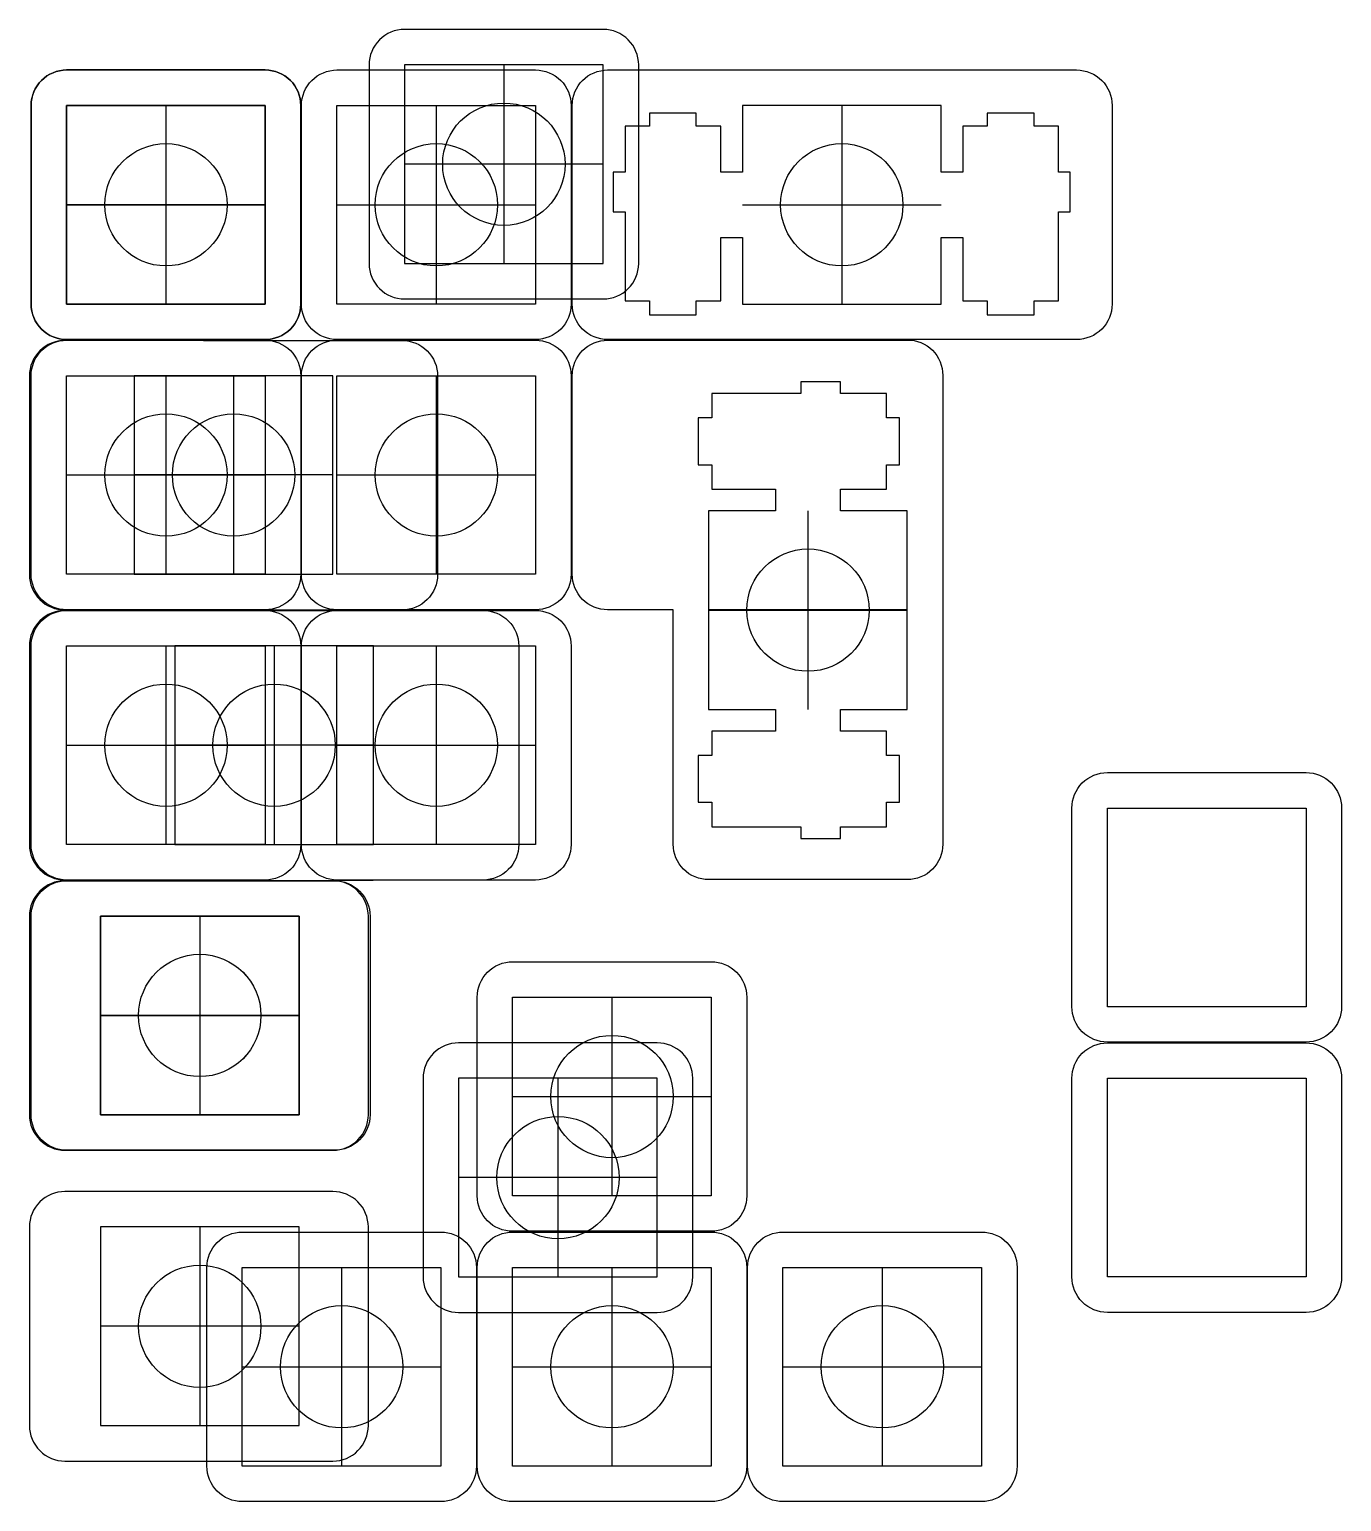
# Model space of a CAD drawing. Header units: millimetres. Extents: x -1 to 92, y 1 to 105.
import ezdxf

# ---------------------------------------------------------------- set-up
doc = ezdxf.new("R2010")
doc.units = ezdxf.units.MM
doc.layers.get('0').update_dxf_attribs({"color": 18, "lineweight": 25, "true_color": 0x000000})
for name, color, linetype, lineweight, true_color in [('keycap', 56, 'Continuous', 25, 0x808000), ('livello 1', 1, 'Continuous', 25, 0xff0000), ('livello 2', 3, 'Continuous', 25, 0x00ff00)]:
    doc.layers.add(name, color=color, linetype=linetype, lineweight=lineweight, true_color=true_color)

msp = doc.modelspace()

# ---------------------------------------------------------------- linework, layer by layer
at = {"color": 0}
for p, q in [((1.663575, 99.177175), (15.662575, 99.177175)), ((1.663575, 85.177175), (1.663575, 99.177175)), ((15.662575, 99.177175), (15.662575, 85.177175)), ((20.713575, 99.177175), (34.712575, 99.177175)), ((20.713575, 85.177175), (20.713575, 99.177175)), ((34.712575, 99.177175), (34.712575, 85.177175)), ((46.037575, 98.627175), (42.738575, 98.627175)), ((42.738575, 98.627175), (42.738575, 97.708175)), ((46.037575, 97.708175), (46.037575, 98.627175)), ((49.288575, 99.177175), (49.288575, 94.478175)), ((63.287575, 99.177175), (49.288575, 99.177175)), ((63.287575, 94.478175), (63.287575, 99.177175)), ((69.837575, 98.627175), (66.537575, 98.627175)), ((66.537575, 98.627175), (66.537575, 97.708175)), ((69.837575, 97.708175), (69.837575, 98.627175)), ((42.738575, 97.708175), (41.013575, 97.708175)), ((41.013575, 97.708175), (41.013575, 94.478175)), ((47.763575, 97.708175), (46.037575, 97.708175)), ((47.763575, 94.478175), (47.763575, 97.708175)), ((66.537575, 97.708175), (64.813575, 97.708175)), ((64.813575, 97.708175), (64.813575, 94.478175)), ((71.562575, 97.708175), (69.837575, 97.708175)), ((71.562575, 94.478175), (71.562575, 97.708175)), ((41.013575, 94.478175), (40.187575, 94.478175)), ((40.187575, 94.478175), (40.187575, 91.677175)), ((49.288575, 94.478175), (47.763575, 94.478175)), ((64.813575, 94.478175), (63.287575, 94.478175)), ((72.388575, 94.478175), (71.562575, 94.478175)), ((72.388575, 91.677175), (72.388575, 94.478175)), ((40.187575, 91.677175), (41.013575, 91.677175)), ((41.013575, 91.677175), (41.013575, 85.407575)), ((71.562575, 85.407575), (71.562575, 91.677175)), ((71.562575, 91.677175), (72.388575, 91.677175)), ((47.763575, 85.407575), (47.763575, 89.877975)), ((47.763575, 89.877975), (49.288575, 89.877975)), ((49.288575, 89.877975), (49.288575, 85.177175)), ((63.287575, 85.177175), (63.287575, 89.877975)), ((63.287575, 89.877975), (64.813575, 89.877975)), ((64.813575, 89.877975), (64.813575, 85.407575)), ((15.662575, 85.177175), (1.663575, 85.177175)), ((34.712575, 85.177175), (20.713575, 85.177175)), ((41.013575, 85.407575), (42.738575, 85.407575)), ((42.738575, 85.407575), (42.738575, 84.427575)), ((46.037575, 84.427575), (46.037575, 85.407575)), ((46.037575, 85.407575), (47.763575, 85.407575)), ((49.288575, 85.177175), (63.287575, 85.177175)), ((64.813575, 85.407575), (66.537575, 85.407575)), ((66.537575, 85.407575), (66.537575, 84.427575)), ((69.837575, 84.427575), (69.837575, 85.407575)), ((69.837575, 85.407575), (71.562575, 85.407575)), ((42.738575, 84.427575), (46.037575, 84.427575)), ((66.537575, 84.427575), (69.837575, 84.427575)), ((1.663575, 80.126875), (15.662575, 80.126875)), ((1.663575, 66.127175), (1.663575, 80.126875)), ((15.662575, 80.126875), (15.662575, 66.127175)), ((20.713575, 80.126875), (34.712575, 80.126875)), ((20.713575, 66.127175), (20.713575, 80.126875)), ((34.712575, 80.126875), (34.712575, 66.127175)), ((53.406575, 78.876975), (47.135575, 78.876975)), ((47.135575, 78.876975), (47.135575, 77.152875)), ((53.406575, 79.702475), (53.406575, 78.876975)), ((56.206575, 79.702475), (53.406575, 79.702475)), ((56.206575, 78.876975), (56.206575, 79.702475)), ((59.436575, 78.876975), (56.206575, 78.876975)), ((59.436575, 77.152875), (59.436575, 78.876975)), ((47.135575, 77.152875), (46.156575, 77.152875)), ((46.156575, 77.152875), (46.156575, 73.852675)), ((60.355575, 77.152875), (59.436575, 77.152875)), ((60.355575, 73.852675), (60.355575, 77.152875)), ((46.156575, 73.852675), (47.135575, 73.852675)), ((47.135575, 73.852675), (47.135575, 72.127275)), ((59.436575, 72.127275), (59.436575, 73.852675)), ((59.436575, 73.852675), (60.355575, 73.852675)), ((47.135575, 72.127275), (51.606575, 72.127275)), ((51.606575, 72.127275), (51.606575, 70.601875)), ((56.206575, 70.601875), (56.206575, 72.127275)), ((56.206575, 72.127275), (59.436575, 72.127275)), ((51.606575, 70.601875), (46.905575, 70.601875)), ((46.905575, 70.601875), (46.905575, 56.602175)), ((60.906575, 70.601875), (56.206575, 70.601875)), ((60.906575, 56.602175), (60.906575, 70.601875)), ((15.662575, 66.127175), (1.663575, 66.127175)), ((34.712575, 66.127175), (20.713575, 66.127175)), ((1.663575, 61.076875), (15.662575, 61.076875)), ((1.663575, 47.077175), (1.663575, 61.076875)), ((15.662575, 61.076875), (15.662575, 47.077175)), ((20.713575, 61.076875), (34.712575, 61.076875)), ((20.713575, 47.077175), (20.713575, 61.076875)), ((34.712575, 61.076875), (34.712575, 47.077175)), ((46.905575, 56.602175), (51.606575, 56.602175)), ((51.606575, 56.602175), (51.606575, 55.076775)), ((56.206575, 55.076775), (56.206575, 56.602175)), ((56.206575, 56.602175), (60.906575, 56.602175)), ((51.606575, 55.076775), (47.135575, 55.076775)), ((47.135575, 55.076775), (47.135575, 53.352775)), ((59.436575, 55.076775), (56.206575, 55.076775)), ((59.436575, 53.352775), (59.436575, 55.076775)), ((47.135575, 53.352775), (46.156575, 53.352775)), ((46.156575, 53.352775), (46.156575, 50.052475)), ((60.355575, 53.352775), (59.436575, 53.352775)), ((60.355575, 50.052475), (60.355575, 53.352775)), ((46.156575, 50.052475), (47.135575, 50.052475)), ((47.135575, 50.052475), (47.135575, 48.327075)), ((59.436575, 48.327075), (59.436575, 50.052475)), ((59.436575, 50.052475), (60.355575, 50.052475)), ((75.005575, 49.647575), (89.005575, 49.647575)), ((75.005575, 35.647875), (75.005575, 49.647575)), ((89.005575, 49.647575), (89.005575, 35.647875)), ((47.135575, 48.327075), (53.406575, 48.327075)), ((53.406575, 48.327075), (53.406575, 47.502975)), ((56.206575, 47.502975), (56.206575, 48.327075)), ((56.206575, 48.327075), (59.436575, 48.327075)), ((15.662575, 47.077175), (1.663575, 47.077175)), ((34.712575, 47.077175), (20.713575, 47.077175)), ((53.406575, 47.502975), (56.206575, 47.502975)), ((4.044575, 42.026875), (18.044575, 42.026875)), ((4.044575, 28.027175), (4.044575, 42.026875)), ((18.044575, 42.026875), (18.044575, 28.027175)), ((33.094575, 36.312175), (47.094575, 36.312175)), ((33.094575, 22.312575), (33.094575, 36.312175)), ((47.094575, 36.312175), (47.094575, 22.312575)), ((89.005575, 35.647875), (75.005575, 35.647875)), ((75.005575, 30.597575), (89.005575, 30.597575)), ((75.005575, 16.597875), (75.005575, 30.597575)), ((89.005575, 30.597575), (89.005575, 16.597875)), ((18.044575, 28.027175), (4.044575, 28.027175)), ((47.094575, 22.312575), (33.094575, 22.312575)), ((14.044575, 17.262075), (28.044575, 17.262075)), ((14.044575, 3.262575), (14.044575, 17.262075)), ((28.044575, 17.262075), (28.044575, 3.262575)), ((33.094575, 17.262075), (47.094575, 17.262075)), ((33.094575, 3.262575), (33.094575, 17.262075)), ((47.094575, 17.262075), (47.094575, 3.262575)), ((52.144575, 17.262075), (66.144575, 17.262075)), ((52.144575, 3.262575), (52.144575, 17.262075)), ((66.144575, 17.262075), (66.144575, 3.262575)), ((89.005575, 16.597875), (75.005575, 16.597875)), ((28.044575, 3.262575), (14.044575, 3.262575)), ((47.094575, 3.262575), (33.094575, 3.262575)), ((66.144575, 3.262575), (52.144575, 3.262575))]:
    msp.add_line(p, q, dxfattribs=at)
at = {"layer": 'keycap', "flags": 128}
for points in [[(15.662575, 101.677175, -0.4142135624), (18.162575, 99.177175), (18.162575, 85.177175, -0.4142135624), (15.662575, 82.677175), (1.663575, 82.677175, -0.4142135624), (-0.836425, 85.177175), (-0.836425, 99.177175, -0.4142135624), (1.663575, 101.677175)], [(34.712575, 101.677175, -0.4142135624), (37.212575, 99.177175), (37.212575, 85.177175, -0.4142135624), (34.712575, 82.677175), (20.713575, 82.677175, -0.4142135624), (18.213575, 85.177175), (18.213575, 99.177175, -0.4142135624), (20.713575, 101.677175)], [(-0.836425, 80.126875, -0.4142135624), (1.663575, 82.626875), (15.662575, 82.626875, -0.4142135624), (18.162575, 80.126875), (18.162575, 66.127175, -0.4142135624), (15.662575, 63.627175), (1.663575, 63.627175, -0.4142135624), (-0.836425, 66.127175)], [(18.213575, 80.126875, -0.4142135624), (20.713575, 82.626875), (34.712575, 82.626875, -0.4142135624), (37.212575, 80.126875), (37.212575, 66.127175, -0.4142135624), (34.712575, 63.627175), (20.713575, 63.627175, -0.4142135624), (18.213575, 66.127175)], [(-0.836425, 61.076875, -0.4142135624), (1.663575, 63.576875), (15.662575, 63.576875, -0.4142135624), (18.162575, 61.076875), (18.162575, 47.077175, -0.4142135624), (15.662575, 44.577175), (1.663575, 44.577175, -0.4142135624), (-0.836425, 47.077175)], [(18.213575, 61.076875, -0.4142135624), (20.713575, 63.576875), (34.712575, 63.576875, -0.4142135624), (37.212575, 61.076875), (37.212575, 47.077175, -0.4142135624), (34.712575, 44.577175), (20.713575, 44.577175, -0.4142135624), (18.213575, 47.077175)], [(91.505575, 35.647875, -0.4142135624), (89.005575, 33.147875), (75.005575, 33.147875, -0.4142135624), (72.505575, 35.647875), (72.505575, 49.647575, -0.4142135624), (75.005575, 52.147575), (89.005575, 52.147575, -0.4142135624), (91.505575, 49.647575)], [(49.594575, 22.312575, -0.4142135624), (47.094575, 19.812575), (33.094575, 19.812575, -0.4142135624), (30.594575, 22.312575), (30.594575, 36.312175, -0.4142135624), (33.094575, 38.812175), (47.094575, 38.812175, -0.4142135624), (49.594575, 36.312175)], [(91.505575, 16.597875, -0.4142135624), (89.005575, 14.097875), (75.005575, 14.097875, -0.4142135624), (72.505575, 16.597875), (72.505575, 30.597575, -0.4142135624), (75.005575, 33.097575), (89.005575, 33.097575, -0.4142135624), (91.505575, 30.597575)], [(30.544575, 3.262575, -0.4142135624), (28.044575, 0.762575), (14.044575, 0.762575, -0.4142135624), (11.544575, 3.262575), (11.544575, 17.262075, -0.4142135624), (14.044575, 19.762075), (28.044575, 19.762075, -0.4142135624), (30.544575, 17.262075)], [(49.594575, 3.262575, -0.4142135624), (47.094575, 0.762575), (33.094575, 0.762575, -0.4142135624), (30.594575, 3.262575), (30.594575, 17.262075, -0.4142135624), (33.094575, 19.762075), (47.094575, 19.762075, -0.4142135624), (49.594575, 17.262075)], [(66.144575, 19.762075, -0.4142135624), (68.644575, 17.262075), (68.644575, 3.262575, -0.4142135624), (66.144575, 0.762575), (52.144575, 0.762575, -0.4142135624), (49.644575, 3.262575), (49.644575, 17.262075, -0.4142135624), (52.144575, 19.762075)]]:
    msp.add_lwpolyline(points, format="xyb", close=True, dxfattribs=at)
for points in [[(59.49228, 82.677325), (39.789075, 82.677325, -0.4142135624), (37.289075, 85.177325), (37.289075, 99.177025, -0.4142135624), (39.789075, 101.677025)], [(39.789075, 101.677025), (72.838075, 101.677025, -0.4142135624), (75.338075, 99.177025), (75.338075, 85.177325, -0.4142135624), (72.838075, 82.677325), (59.49228, 82.677325)], [(44.407225, 63.627175), (39.789075, 63.627175, -0.4142135624), (37.289075, 66.127175), (37.289075, 80.126875, -0.4142135624), (39.789075, 82.626875)], [(46.553506, 82.626875, -0.0355059515), (46.907225, 82.652025), (60.906925, 82.652025, -0.4142135624), (63.406925, 80.152025), (63.406925, 66.80623)], [(63.406925, 66.80623), (63.406925, 47.103025, -0.4142135624), (60.906925, 44.603025), (46.907225, 44.603025, -0.4142135624), (44.407225, 47.103025)], [(15.662575, 25.527175), (1.663575, 25.527175, -0.4142135624), (-0.836425, 28.027175), (-0.836425, 42.026875, -0.4142135624), (1.663575, 44.526875), (15.662575, 44.526875)], [(6.545575, 44.526875), (20.544575, 44.526875, -0.4142135624), (23.044575, 42.026875), (23.044575, 28.027175, -0.4142135624), (20.544575, 25.527175), (6.545575, 25.527175, -0.4142135624)]]:
    msp.add_lwpolyline(points, format="xyb", dxfattribs=at)
for points in [[(39.789075, 82.626875), (61.260644, 82.626875)], [(44.407225, 47.103025), (44.407225, 63.627175)], [(59.49228, 63.627175), (46.905575, 63.627175)], [(60.906575, 63.627175), (59.49228, 63.627175)]]:
    msp.add_lwpolyline(points, dxfattribs=at)
at = {"layer": 'livello 1', "flags": 128}
for points in [[(8.663075, 99.177175), (8.663075, 85.177175)], [(27.713075, 99.177175), (27.713075, 85.177175)], [(56.288075, 99.177175), (56.288075, 85.177175)], [(1.663575, 92.177175), (15.662575, 92.177175)], [(20.713575, 92.177175), (34.712575, 92.177175)], [(49.288575, 92.177175), (63.287575, 92.177175)], [(8.663075, 80.127025), (8.663075, 66.127025)], [(27.713075, 80.127025), (27.713075, 66.127025)], [(1.663575, 73.127025), (15.662575, 73.127025)], [(20.713575, 73.127025), (34.712575, 73.127025)], [(53.907075, 70.602025), (53.907075, 56.602025)], [(46.907575, 63.602025), (60.906575, 63.602025)], [(8.663075, 61.076875), (8.663075, 47.076875)], [(27.713075, 61.076875), (27.713075, 47.076875)], [(1.663575, 54.076875), (15.662575, 54.076875)], [(20.713575, 54.076875), (34.712575, 54.076875)], [(11.045075, 42.027025), (11.045075, 28.027025)], [(40.094075, 36.312375), (40.094075, 22.312375)], [(4.045575, 35.027025), (18.044575, 35.027025)], [(33.094575, 29.312375), (47.093575, 29.312375)], [(21.044075, 17.262325), (21.044075, 3.262325)], [(40.094075, 17.262325), (40.094075, 3.262325)], [(59.144075, 17.262325), (59.144075, 3.262325)], [(14.044575, 10.262325), (28.043575, 10.262325)], [(33.094575, 10.262325), (47.093575, 10.262325)], [(52.144575, 10.262325), (66.143575, 10.262325)]]:
    msp.add_lwpolyline(points, dxfattribs=at)
at = {"layer": 'livello 2'}
for p, q in [((39.475425, 102.035025), (25.475925, 102.035025)), ((25.475925, 102.035025), (25.475925, 88.033825)), ((39.475425, 88.033825), (39.475425, 102.035025)), ((15.662925, 99.177025), (1.663225, 99.177025)), ((1.663225, 99.177025), (1.663225, 85.177025)), ((15.662925, 85.177025), (15.662925, 99.177025)), ((25.475925, 88.033825), (39.475425, 88.033825)), ((1.663225, 85.177025), (15.662925, 85.177025)), ((20.426825, 80.126725), (6.425725, 80.126725)), ((6.425725, 80.126725), (6.425725, 66.127025)), ((20.426825, 66.127025), (20.426825, 80.126725)), ((6.425725, 66.127025), (20.426825, 66.127025)), ((23.283625, 61.076725), (9.283925, 61.076725)), ((9.283925, 61.076725), (9.283925, 47.077025)), ((23.283625, 47.077025), (23.283625, 61.076725)), ((9.283925, 47.077025), (23.283625, 47.077025)), ((18.044125, 42.026725), (4.044525, 42.026725)), ((4.044525, 42.026725), (4.044525, 28.027025)), ((18.044125, 28.027025), (18.044125, 42.026725)), ((43.287025, 30.597425), (29.286225, 30.597425)), ((29.286225, 30.597425), (29.286225, 16.597725)), ((43.287025, 16.597725), (43.287025, 30.597425)), ((4.044525, 28.027025), (18.044125, 28.027025)), ((18.044125, 20.118625), (4.044525, 20.118625)), ((4.044525, 20.118625), (4.044525, 6.119125)), ((18.044125, 6.119125), (18.044125, 20.118625)), ((29.286225, 16.597725), (43.287025, 16.597725)), ((4.044525, 6.119125), (18.044125, 6.119125))]:
    msp.add_line(p, q, dxfattribs=at)
at = {"layer": 'livello 2', "flags": 128}
for points in [[(22.975925, 88.033825, 0.4142135624), (25.475925, 85.533825), (39.475425, 85.533825, 0.4142135624), (41.975425, 88.033825), (41.975425, 102.035025, 0.4142135624), (39.475425, 104.535025), (25.475925, 104.535025, 0.4142135624), (22.975925, 102.035025)], [(-0.836775, 85.177025, 0.4142135624), (1.663225, 82.677025), (15.662925, 82.677025, 0.4142135624), (18.162925, 85.177025), (18.162925, 99.177025, 0.4142135624), (15.662925, 101.677025), (1.663225, 101.677025, 0.4142135624), (-0.836775, 99.177025)], [(26.786225, 16.597725, 0.4142135624), (29.286225, 14.097725), (43.287025, 14.097725, 0.4142135624), (45.787025, 16.597725), (45.787025, 30.597425, 0.4142135624), (43.287025, 33.097425), (29.286225, 33.097425, 0.4142135624), (26.786225, 30.597425)]]:
    msp.add_lwpolyline(points, format="xyb", close=True, dxfattribs=at)
for points in [[(32.475675, 102.035175), (32.475675, 88.035175)], [(8.663075, 99.177175), (8.663075, 85.177175)], [(39.475175, 95.035175), (25.476175, 95.035175)], [(15.662575, 92.177175), (1.663575, 92.177175)], [(13.426275, 80.126875), (13.426275, 66.126875)], [(20.425775, 73.126875), (6.426775, 73.126875)], [(16.283775, 61.076875), (16.283775, 47.076875)], [(23.283275, 54.076875), (9.284275, 54.076875)], [(11.044325, 42.026875), (11.044325, 28.026875)], [(18.043825, 35.026875), (4.044825, 35.026875)], [(36.286625, 30.597575), (36.286625, 16.597575)], [(43.286125, 23.597575), (29.287125, 23.597575)], [(11.044325, 20.118775), (11.044325, 6.118775)], [(18.043825, 13.118775), (4.044825, 13.118775)]]:
    msp.add_lwpolyline(points, dxfattribs=at)
for points in [[(15.543825, 82.608789), (1.544825, 82.608789, 0.4142135624), (-0.955175, 80.108789), (-0.955175, 66.109089, 0.4142135624), (1.544825, 63.609089), (15.543825, 63.609089, 0.4142135624)], [(11.308725, 82.608789), (25.307725, 82.608789, -0.4142135624), (27.807725, 80.108789), (27.807725, 66.109089, -0.4142135624), (25.307725, 63.609089), (11.308725, 63.609089, -0.4142135624)], [(15.543825, 63.576725), (1.544825, 63.576725, 0.4142135624), (-0.955175, 61.076725), (-0.955175, 47.077025, 0.4142135624), (1.544825, 44.577025), (15.543825, 44.577025, 0.4142135624)], [(15.543825, 63.576725), (31.022725, 63.576725, -0.4142135624), (33.522725, 61.076725), (33.522725, 47.077025, -0.4142135624), (31.022725, 44.577025), (15.543825, 44.526725, -0.4142135624)], [(15.543825, 44.526725), (1.544825, 44.526725, 0.4142135624), (-0.955175, 42.026725), (-0.955175, 28.027025, 0.4142135624), (1.544825, 25.527025), (15.543825, 25.527025, 0.4142135624)], [(6.426825, 25.527025), (20.425825, 25.527025, 0.4142135624), (22.925825, 28.027025), (22.925825, 42.026725, 0.4142135624), (20.425825, 44.526725), (6.426825, 44.526725)], [(15.543825, 22.618625), (1.544825, 22.618625, 0.4142135624), (-0.955175, 20.118625), (-0.955175, 6.118925, 0.4142135624), (1.544825, 3.618925), (15.543825, 3.618925, 0.4142135624)], [(6.426825, 3.618925), (20.425825, 3.618925, 0.4142135624), (22.925825, 6.118925), (22.925825, 20.118625, 0.4142135624), (20.425825, 22.618625), (6.426825, 22.618625)]]:
    msp.add_lwpolyline(points, format="xyb", dxfattribs=at)
at = {"layer": 'livello 2'}
for centre in [(32.475675, 95.035175), (8.663075, 92.177175), (8.663075, 92.177175), (27.713075, 92.177175), (56.288075, 92.177175), (8.663075, 73.127025), (13.426275, 73.126875), (27.713075, 73.127025), (53.907075, 63.602025), (8.663075, 54.076875), (16.283775, 54.076875), (27.713075, 54.076875), (11.044325, 35.026875), (11.045075, 35.027025), (40.094075, 29.312375), (36.286625, 23.597575), (11.044325, 13.118775), (21.044075, 10.262325), (40.094075, 10.262325), (59.144075, 10.262325)]:
    msp.add_circle(centre, 4.311382, dxfattribs=at)

doc.saveas('drawing.dxf')
